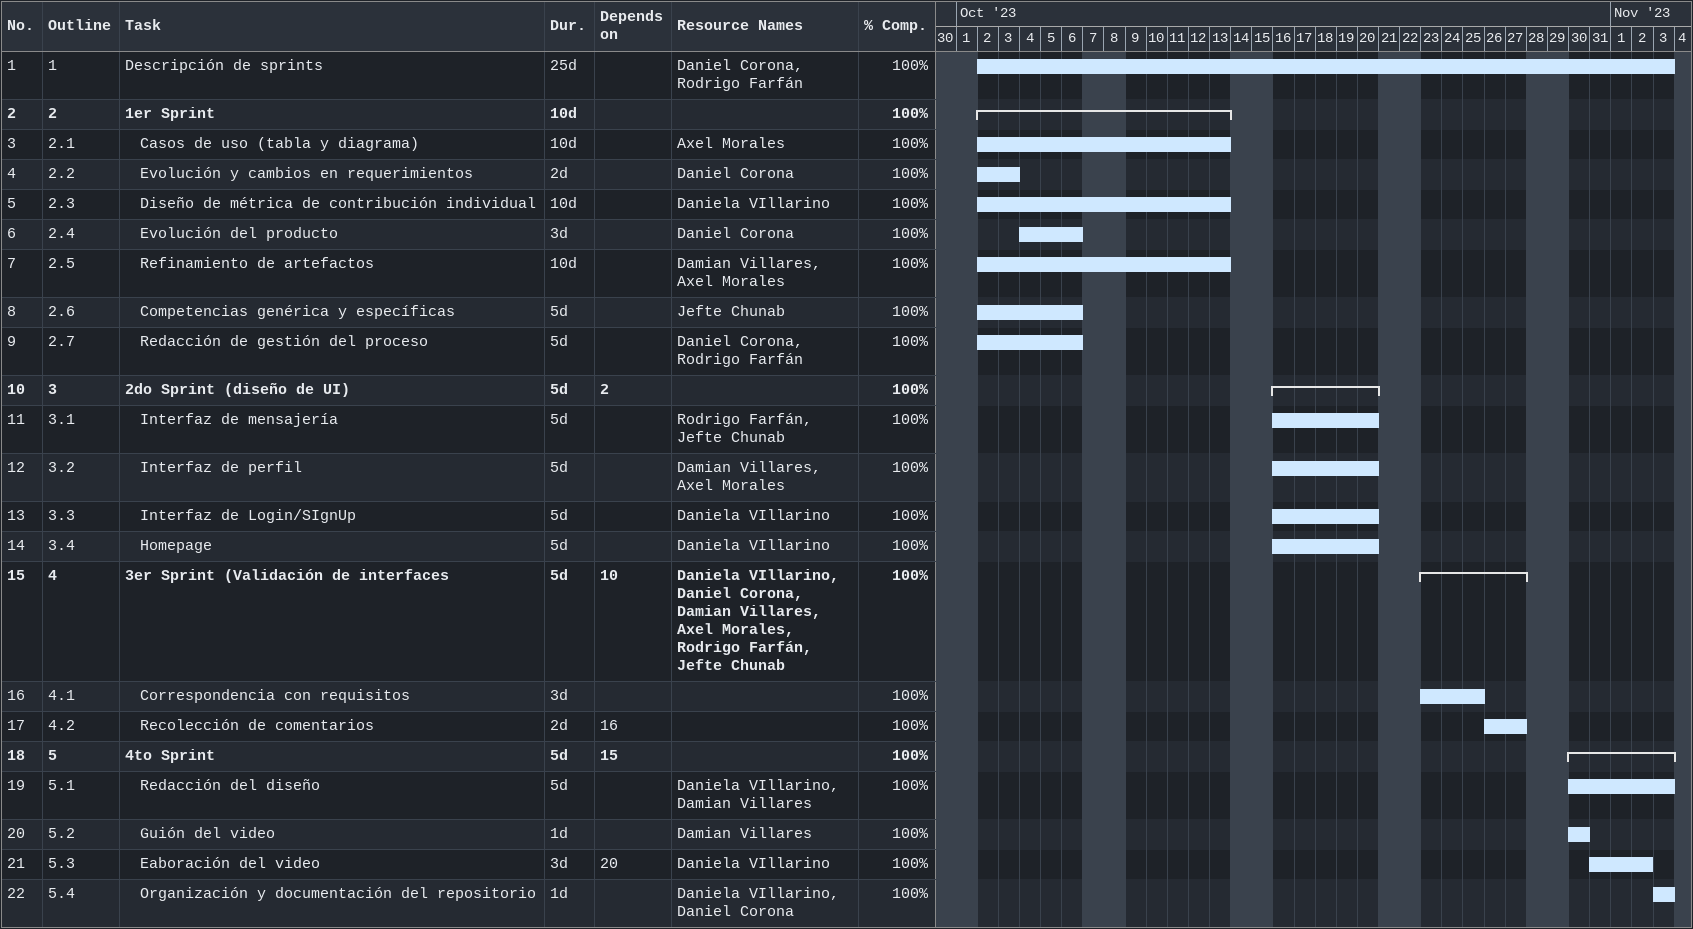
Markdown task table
| ID | WBS | Task | Duration | Start | Finish | Predecessors | Resources | % complete |
|---|---|---|---|---|---|---|---|---|
| 1 | 1 | Descripción de sprints | 25d | 2023-10-02 | 2023-11-03 |  | Daniel Corona, Rodrigo Farfán | 100 |
| 2 | 2 | **1er Sprint** | 10d | 2023-10-02 | 2023-10-13 |  |  | 100 |
| 3 | 2.1 | Casos de uso (tabla y diagrama) | 10d | 2023-10-02 | 2023-10-13 |  | Axel Morales | 100 |
| 4 | 2.2 | Evolución y cambios en requerimientos | 2d | 2023-10-02 | 2023-10-03 |  | Daniel Corona | 100 |
| 5 | 2.3 | Diseño de métrica de contribución individual | 10d | 2023-10-02 | 2023-10-13 |  | Daniela VIllarino | 100 |
| 6 | 2.4 | Evolución del producto | 3d | 2023-10-04 | 2023-10-06 |  | Daniel Corona | 100 |
| 7 | 2.5 | Refinamiento de artefactos | 10d | 2023-10-02 | 2023-10-13 |  | Damian Villares, Axel Morales | 100 |
| 8 | 2.6 | Competencias genérica y específicas | 5d | 2023-10-02 | 2023-10-06 |  | Jefte Chunab | 100 |
| 9 | 2.7 | Redacción de gestión del proceso | 5d | 2023-10-02 | 2023-10-06 |  | Daniel Corona, Rodrigo Farfán | 100 |
| 10 | 3 | **2do Sprint (diseño de UI)** | 5d | 2023-10-16 | 2023-10-20 | 2 |  | 100 |
| 11 | 3.1 | Interfaz de mensajería | 5d | 2023-10-16 | 2023-10-20 |  | Rodrigo Farfán, Jefte Chunab | 100 |
| 12 | 3.2 | Interfaz de perfil | 5d | 2023-10-16 | 2023-10-20 |  | Damian Villares, Axel Morales | 100 |
| 13 | 3.3 | Interfaz de Login/SIgnUp | 5d | 2023-10-16 | 2023-10-20 |  | Daniela VIllarino | 100 |
| 14 | 3.4 | Homepage | 5d | 2023-10-16 | 2023-10-20 |  | Daniela VIllarino | 100 |
| 15 | 4 | **3er Sprint (Validación de interfaces** | 5d | 2023-10-23 | 2023-10-27 | 10 | Daniela VIllarino, Daniel Corona, Damian Villares, Axel Morales, Rodrigo Farfán, Jefte Chunab | 100 |
| 16 | 4.1 | Correspondencia con requisitos | 3d | 2023-10-23 | 2023-10-25 |  |  | 100 |
| 17 | 4.2 | Recolección de comentarios | 2d | 2023-10-26 | 2023-10-27 | 16 |  | 100 |
| 18 | 5 | **4to Sprint** | 5d | 2023-10-30 | 2023-11-03 | 15 |  | 100 |
| 19 | 5.1 | Redacción del diseño | 5d | 2023-10-30 | 2023-11-03 |  | Daniela VIllarino, Damian Villares | 100 |
| 20 | 5.2 | Guión del video | 1d | 2023-10-30 | 2023-10-30 |  | Damian Villares | 100 |
| 21 | 5.3 | Eaboración del video | 3d | 2023-10-31 | 2023-11-02 | 20 | Daniela VIllarino | 100 |
| 22 | 5.4 | Organización y documentación del repositorio | 1d | 2023-11-03 | 2023-11-03 |  | Daniela VIllarino, Daniel Corona | 100 |
